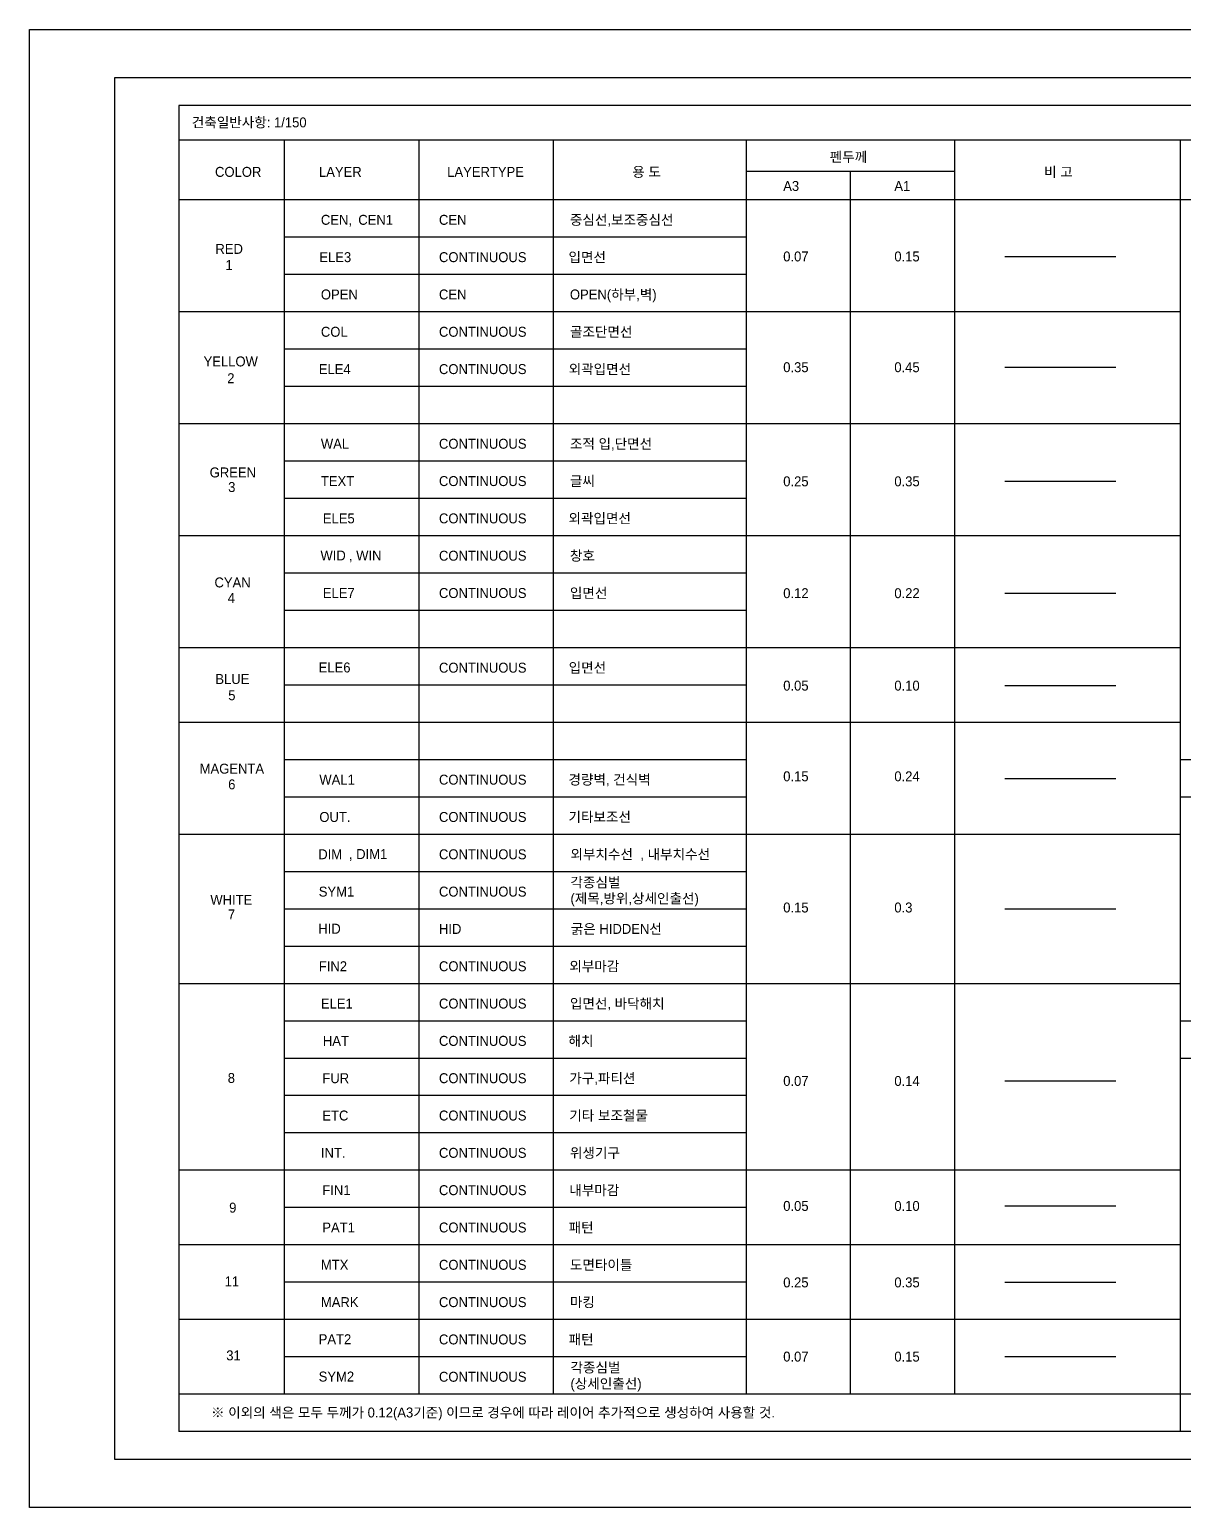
# Model space of a CAD drawing. Extents: x -25535497 to -25216507, y 8041684 to 8103002.
# Drawn here: x -25535497 to -25512318, y 8057869 to 8087569 of the extents above; entities that cross this region are included whole.
import ezdxf

# ---------------------------------------------------------------- set-up
doc = ezdxf.new("R2010")
doc.units = 0
doc.header["$MEASUREMENT"] = 0
for name, pattern in [('CEN', [62, 60, -1, 0, -1]), ('CENTER', [65, 60, -2, 1, -2]), ('HID', [2.3, 1.5, -0.8]), ('HONG', [9.5, 7, -1, 0.5, -1])]:
    doc.linetypes.add(name, pattern=pattern)
for name, color, linetype in [('CEN', 1, 'CEN'), ('CEN1', 1, 'CENTER'), ('COL', 2, 'Continuous'), ('DIM', 7, 'Continuous'), ('DIM1', 7, 'Continuous'), ('ELE1', 7, 'Continuous'), ('ELE10', 94, 'Continuous'), ('ELE3', 4, 'Continuous'), ('ELE4', 2, 'Continuous'), ('ELE5', 3, 'Continuous'), ('ELE6', 5, 'Continuous'), ('ELE7', 4, 'Continuous'), ('ETC', 8, 'Continuous'), ('FIN1', 9, 'Continuous'), ('FIN2', 7, 'Continuous'), ('FUR', 6, 'Continuous'), ('HAT', 8, 'Continuous'), ('HID', 7, 'HID'), ('INT', 8, 'Continuous'), ('MARK', 11, 'HONG'), ('MTX', 11, 'Continuous'), ('OPEN', 1, 'Continuous'), ('OUT.', 6, 'Continuous'), ('PAT1', 9, 'Continuous'), ('PAT2', 31, 'Continuous'), ('SYM', 7, 'Continuous'), ('SYM1', 7, 'Continuous'), ('SYM2', 31, 'Continuous'), ('text', 7, 'Continuous'), ('WAL', 2, 'Continuous'), ('WAL1', 3, 'Continuous'), ('WID', 4, 'Continuous'), ('WIN', 4, 'Continuous')]:
    doc.layers.add(name, color=color, linetype=linetype)
doc.styles.add('돋움', font='')
doc.styles.get('돋움').set_extended_font_data('Dotum')

# ---------------------------------------------------------------- blocks, each defined once
blk = doc.blocks.new('etc base')
for points in [[(-4131, 21746), (122019, 21746), (122019, -67354), (-4131, -67354)], [(107244, -64467), (1007, -64467), (1007, 18858), (107244, 18858)], [(1007, 18858), (119244, 18858), (119244, -64467), (1007, -64467)]]:
    blk.add_lwpolyline(points, close=True)

msp = doc.modelspace()

# ---------------------------------------------------------------- linework, layer by layer
at = {"layer": 'CEN'}
msp.add_line((-25515906.7, 8083011.3), (-25513677.9, 8083011.3), dxfattribs=at)
at = {"layer": 'COL'}
msp.add_line((-25515906.7, 8080785.6), (-25513677.9, 8080785.6), dxfattribs=at)
at = {"layer": 'DIM'}
msp.add_line((-25515906.7, 8069895.7), (-25513677.9, 8069895.7), dxfattribs=at)
at = {"layer": 'ELE3', "color": 6}
msp.add_line((-25515906.7, 8072520.4), (-25513677.9, 8072520.4), dxfattribs=at)
at = {"layer": 'ELE6'}
msp.add_line((-25515906.7, 8074386.4), (-25513677.9, 8074386.4), dxfattribs=at)
at = {"layer": 'HAT', "linetype": 'Continuous'}
msp.add_line((-25515906.7, 8066442), (-25513677.9, 8066442), dxfattribs=at)
at = {"layer": 'MTX'}
msp.add_line((-25515906.7, 8062393.3), (-25513677.9, 8062393.3), dxfattribs=at)
at = {"layer": 'PAT1'}
msp.add_line((-25515906.7, 8063929.9), (-25513677.9, 8063929.9), dxfattribs=at)
at = {"layer": 'PAT2'}
msp.add_line((-25515906.7, 8060902.6), (-25513677.9, 8060902.6), dxfattribs=at)
at = {"layer": 'SYM'}
for p, q in [((-25532498.4, 8086043.7), (-25532498.4, 8059394.3)), ((-25499658.9, 8085345), (-25532498.4, 8085345)), ((-25530379.6, 8085345), (-25530379.6, 8060144.3)), ((-25527680.3, 8085345), (-25527680.3, 8060144.3)), ((-25524981, 8085345), (-25524981, 8060144.3)), ((-25521103.5, 8085345), (-25521103.5, 8060144.3)), ((-25516915.4, 8085345), (-25516915.4, 8060144.3)), ((-25512375.6, 8059394.3), (-25512375.6, 8085345)), ((-25516915.4, 8084714.7), (-25521103.5, 8084714.7)), ((-25519009.5, 8084714.7), (-25519009.5, 8060144.3)), ((-25499658.9, 8084144.3), (-25532498.4, 8084144.3)), ((-25521103.5, 8083394.3), (-25530379.6, 8083394.3)), ((-25521103.5, 8082644.3), (-25530379.6, 8082644.3)), ((-25512375.6, 8081894.3), (-25532498.4, 8081894.3)), ((-25521103.5, 8081894.3), (-25530379.6, 8081894.3)), ((-25521103.5, 8081144.3), (-25530379.6, 8081144.3)), ((-25521103.5, 8080394.3), (-25530379.6, 8080394.3)), ((-25512375.6, 8079644.3), (-25532498.4, 8079644.3)), ((-25521103.5, 8078894.3), (-25530379.6, 8078894.3)), ((-25521103.5, 8078144.3), (-25530379.6, 8078144.3)), ((-25512375.6, 8077394.3), (-25532498.4, 8077394.3)), ((-25521103.5, 8076644.3), (-25530379.6, 8076644.3)), ((-25521103.5, 8075894.3), (-25530379.6, 8075894.3)), ((-25512375.6, 8075144.3), (-25532498.4, 8075144.3)), ((-25521103.5, 8074394.3), (-25530379.6, 8074394.3)), ((-25512375.6, 8073644.3), (-25532498.4, 8073644.3)), ((-25521103.5, 8072894.3), (-25530379.6, 8072894.3)), ((-25499658.9, 8072894.3), (-25512375.6, 8072894.3)), ((-25521103.5, 8072144.3), (-25530379.6, 8072144.3)), ((-25499658.9, 8072144.3), (-25512375.6, 8072144.3)), ((-25512375.6, 8071394.3), (-25532498.4, 8071394.3)), ((-25521103.5, 8070644.3), (-25530379.6, 8070644.3)), ((-25521103.5, 8069894.3), (-25530379.6, 8069894.3)), ((-25521103.5, 8069144.3), (-25530379.6, 8069144.3)), ((-25512375.6, 8068394.3), (-25532498.4, 8068394.3)), ((-25521103.5, 8067644.3), (-25530379.6, 8067644.3)), ((-25499658.9, 8067644.3), (-25512375.6, 8067644.3)), ((-25521103.5, 8066894.3), (-25530379.6, 8066894.3)), ((-25499658.9, 8066894.3), (-25512375.6, 8066894.3)), ((-25521103.5, 8066144.3), (-25530379.6, 8066144.3)), ((-25521103.5, 8065394.3), (-25530379.6, 8065394.3)), ((-25512375.6, 8064644.3), (-25532498.4, 8064644.3)), ((-25521103.5, 8063894.3), (-25530379.6, 8063894.3)), ((-25512375.6, 8063144.3), (-25532498.4, 8063144.3)), ((-25521103.5, 8062394.3), (-25530379.6, 8062394.3)), ((-25512375.6, 8061644.3), (-25532498.4, 8061644.3)), ((-25521103.5, 8060894.3), (-25530379.6, 8060894.3)), ((-25512375.6, 8060144.3), (-25532498.4, 8060144.3)), ((-25499658.9, 8060144.3), (-25512375.6, 8060144.3)), ((-25499658.9, 8059394.3), (-25532498.4, 8059394.3))]:
    msp.add_line(p, q, dxfattribs=at)
at = {"layer": 'SYM1', "linetype": 'Continuous', "ltscale": 10}
msp.add_lwpolyline([(-25499658.9, 8085345), (-25499658.9, 8086043.7), (-25532498.4, 8086043.7)], dxfattribs=at)
at = {"layer": 'text'}
msp.add_line((-25515906.7, 8078492.1), (-25513677.9, 8078492.1), dxfattribs=at)
at = {"layer": 'WID'}
msp.add_line((-25515906.7, 8076244.1), (-25513677.9, 8076244.1), dxfattribs=at)

# ---------------------------------------------------------------- block references
at = {"xscale": 0.3333333333333333, "yscale": 0.3333333333333333, "zscale": 0.3333333333333333}
msp.add_blockref('etc base', (-25534120.5, 8080320.5), dxfattribs=at)

# ---------------------------------------------------------------- texts
at = {"layer": 'CEN', "style": '돋움'}
for s, p in [('CEN,', (-25529644.9, 8083645.1)), ('CEN', (-25527273, 8083645.1)), ('중심선,보조중심선', (-25524642.2, 8083645.1)), ('RED', (-25531763.7, 8083061.1)), ('1', (-25531561.4, 8082738.4)), ('0.07', (-25520357.3, 8082909.3)), ('0.15', (-25518125.3, 8082909.3))]:
    msp.add_text(s, height=200, dxfattribs=at).set_placement(p)
at = {"layer": 'CEN1', "style": '돋움'}
msp.add_text('CEN1', height=200, dxfattribs=at).set_placement((-25528894, 8083645.1))
at = {"layer": 'COL', "style": '돋움'}
for s, p in [('COL', (-25529644.9, 8081395.1)), ('CONTINUOUS', (-25527273, 8081395.1)), ('골조단면선', (-25524642.2, 8081395.1)), ('YELLOW', (-25532001.4, 8080799.1)), ('0.35', (-25520357.3, 8080683.6)), ('0.45', (-25518125.3, 8080683.6)), ('2', (-25531526.4, 8080462.4))]:
    msp.add_text(s, height=200, dxfattribs=at).set_placement(p)
at = {"layer": 'DIM', "style": '돋움'}
for s, p in [('DIM', (-25529697.2, 8070895.1)), ('CONTINUOUS', (-25527273, 8070895.1)), ('외부치수선', (-25524631.3, 8070895.1)), ('WHITE', (-25531865.6, 8069979.3)), ('7', (-25531513.3, 8069686)), ('0.15', (-25520357.3, 8069825.7)), ('0.3', (-25518125.3, 8069825.7))]:
    msp.add_text(s, height=200, dxfattribs=at).set_placement(p)
at = {"layer": 'DIM1', "style": '돋움'}
for s, p in [(', DIM1', (-25529081.5, 8070899.4)), (', 내부치수선', (-25523227.5, 8070895.1))]:
    msp.add_text(s, height=200, dxfattribs=at).set_placement(p)
at = {"layer": 'ELE1', "style": '돋움'}
for s, p in [('ELE1', (-25529644.9, 8067895.1)), ('CONTINUOUS', (-25527273, 8067895.1)), ('입면선, 바닥해치', (-25524642.2, 8067895.1))]:
    msp.add_text(s, height=200, dxfattribs=at).set_placement(p)
at = {"layer": 'ELE10', "style": '돋움'}
msp.add_text('※ 이외의 색은 모두 두께가 0.12(A3기준) 이므로 경우에 따라 레이어 추가적으로 생성하여 사용할 것.', height=200, dxfattribs=at).set_placement((-25531852, 8059676.9))
at = {"layer": 'ELE3', "style": '돋움'}
for s, p in [('ELE3', (-25529676, 8082895.1)), ('CONTINUOUS', (-25527273, 8082895.1)), ('입면선', (-25524671.3, 8082895.1))]:
    msp.add_text(s, height=200, dxfattribs=at).set_placement(p)
at = {"layer": 'ELE3', "color": 6, "style": '돋움'}
for s, p in [('MAGENTA', (-25532080.1, 8072615.7)), ('6', (-25531507.7, 8072300.1)), ('0.15', (-25520357.3, 8072462.1)), ('0.24', (-25518125.3, 8072462.1))]:
    msp.add_text(s, height=200, dxfattribs=at).set_placement(p)
at = {"layer": 'ELE4', "style": '돋움'}
for s, p in [('ELE4', (-25529686.7, 8080645.1)), ('CONTINUOUS', (-25527273, 8080645.1)), ('외곽입면선', (-25524667.3, 8080645.1))]:
    msp.add_text(s, height=200, dxfattribs=at).set_placement(p)
at = {"layer": 'ELE5', "linetype": 'Continuous', "style": '돋움'}
for s, p in [('ELE5', (-25529605.9, 8077645.1)), ('CONTINUOUS', (-25527273, 8077645.1)), ('외곽입면선', (-25524671.3, 8077645.1))]:
    msp.add_text(s, height=200, dxfattribs=at).set_placement(p)
at = {"layer": 'ELE6', "style": '돋움'}
for s, p in [('ELE6', (-25529689.5, 8074649.4)), ('CONTINUOUS', (-25527273, 8074645.1)), ('입면선', (-25524667.3, 8074645.1)), ('BLUE', (-25531764.7, 8074417.4)), ('5', (-25531506.3, 8074091.1)), ('0.05', (-25520357.3, 8074284.4)), ('0.10', (-25518125.3, 8074284.4))]:
    msp.add_text(s, height=200, dxfattribs=at).set_placement(p)
at = {"layer": 'ELE7', "style": '돋움'}
for s, p in [('ELE7', (-25529605.9, 8076145.1)), ('CONTINUOUS', (-25527273, 8076145.1)), ('입면선', (-25524643.1, 8076145.1))]:
    msp.add_text(s, height=200, dxfattribs=at).set_placement(p)
at = {"layer": 'ETC', "linetype": 'Continuous', "style": '돋움'}
for s, p in [('ETC', (-25529615.4, 8065645.1)), ('CONTINUOUS', (-25527273, 8065645.1)), ('기타 보조철물', (-25524654.3, 8065645.1))]:
    msp.add_text(s, height=200, dxfattribs=at).set_placement(p)
at = {"layer": 'FIN1', "style": '돋움'}
for s, p in [('FIN1', (-25529616.7, 8064145.1)), ('CONTINUOUS', (-25527273, 8064145.1)), ('내부마감', (-25524654.3, 8064145.1)), ('9', (-25531487.6, 8063794.9))]:
    msp.add_text(s, height=200, dxfattribs=at).set_placement(p)
at = {"layer": 'FIN2', "style": '돋움'}
for s, p in [('FIN2', (-25529686.7, 8068645.1)), ('CONTINUOUS', (-25527273, 8068645.1)), ('외부마감', (-25524654.3, 8068645.1))]:
    msp.add_text(s, height=200, dxfattribs=at).set_placement(p)
at = {"layer": 'FUR', "linetype": 'Continuous', "style": '돋움'}
for s, p in [('FUR', (-25529615.4, 8066395.1)), ('CONTINUOUS', (-25527273, 8066395.1)), ('가구,파티션', (-25524654.3, 8066395.1))]:
    msp.add_text(s, height=200, dxfattribs=at).set_placement(p)
at = {"layer": 'HAT', "linetype": 'Continuous', "style": '돋움'}
for s, p in [('HAT', (-25529605.9, 8067145.1)), ('CONTINUOUS', (-25527273, 8067145.1)), ('해치', (-25524671.3, 8067145.1)), ('8', (-25531516.3, 8066399.7)), ('0.07', (-25520357.3, 8066340)), ('0.14', (-25518125.3, 8066340))]:
    msp.add_text(s, height=200, dxfattribs=at).set_placement(p)
at = {"layer": 'HID', "style": '돋움'}
for s, p in [('HID', (-25529696.4, 8069399.4)), ('HID', (-25527273, 8069395.1)), ('굵은 HIDDEN선', (-25524624.4, 8069395.1))]:
    msp.add_text(s, height=200, dxfattribs=at).set_placement(p)
at = {"layer": 'INT', "style": '돋움'}
for s, p in [('INT.', (-25529644.9, 8064895.1)), ('CONTINUOUS', (-25527273, 8064895.1)), ('위생기구', (-25524642.2, 8064895.1))]:
    msp.add_text(s, height=200, dxfattribs=at).set_placement(p)
at = {"layer": 'MARK', "style": '돋움'}
for s, p in [('0.25', (-25520357.3, 8062291.3)), ('0.35', (-25518125.3, 8062291.3)), ('MARK', (-25529644.9, 8061895.1)), ('CONTINUOUS', (-25527273, 8061895.1)), ('마킹', (-25524642.3, 8061895.1))]:
    msp.add_text(s, height=200, dxfattribs=at).set_placement(p)
at = {"layer": 'MTX', "style": '돋움'}
for s, p in [('건축일반사항: 1/150', (-25532238.1, 8085603.7)), ('펜두께', (-25519423.4, 8084908.2)), ('COLOR', (-25531771.4, 8084609)), ('LAYER', (-25529683.9, 8084609)), ('LAYERTYPE', (-25527107.6, 8084609)), ('용 도', (-25523389.9, 8084609)), ('비 고', (-25515116.5, 8084609)), ('A3', (-25520357.3, 8084325.9)), ('A1', (-25518125.3, 8084325.9)), ('MTX', (-25529644.9, 8062645.1)), ('CONTINUOUS', (-25527273, 8062645.1)), ('도면타이틀', (-25524642.3, 8062645.1)), ('11', (-25531578.6, 8062311.6))]:
    msp.add_text(s, height=200, dxfattribs=at).set_placement(p)
at = {"layer": 'OPEN', "style": '돋움'}
for s, p in [('OPEN', (-25529644.9, 8082145.1)), ('CEN', (-25527273, 8082145.1))]:
    msp.add_text(s, height=200, dxfattribs=at).set_placement(p)
at = {"layer": 'OPEN', "color": 1, "style": '돋움'}
msp.add_text('OPEN(하부,벽)', height=200, dxfattribs=at).set_placement((-25524642.2, 8082145.1))
at = {"layer": 'OUT.', "style": '돋움'}
for s, p in [('기타보조선', (-25524671.3, 8071645.1)), ('OUT.', (-25529676, 8071645.1)), ('CONTINUOUS', (-25527273, 8071645.1))]:
    msp.add_text(s, height=200, dxfattribs=at).set_placement(p)
at = {"layer": 'PAT1', "style": '돋움'}
for s, p in [('0.05', (-25520357.3, 8063827.9)), ('0.10', (-25518125.3, 8063827.9)), ('PAT1', (-25529616.7, 8063395.1)), ('CONTINUOUS', (-25527273, 8063395.1)), ('패턴', (-25524667.3, 8063395.1))]:
    msp.add_text(s, height=200, dxfattribs=at).set_placement(p)
at = {"layer": 'PAT2', "style": '돋움'}
for s, p in [('PAT2', (-25529689.5, 8061149.4)), ('CONTINUOUS', (-25527273, 8061145.1)), ('패턴', (-25524667.3, 8061145.1)), ('31', (-25531546, 8060825.3)), ('0.07', (-25520357.3, 8060800.5)), ('0.15', (-25518125.3, 8060800.5))]:
    msp.add_text(s, height=200, dxfattribs=at).set_placement(p)
at = {"layer": 'SYM', "style": '돋움'}
for s, p in [('각종심벌', (-25524631.3, 8070331.4)), ('SYM1', (-25529687.7, 8070145.1)), ('CONTINUOUS', (-25527273, 8070145.1)), ('(제목,방위,상세인출선)', (-25524631.3, 8070008.1))]:
    msp.add_text(s, height=200, dxfattribs=at).set_placement(p)
at = {"layer": 'SYM2', "style": '돋움'}
for s, p in [('SYM2', (-25529689.5, 8060399.4)), ('CONTINUOUS', (-25527273, 8060395.1)), ('각종심벌', (-25524631.3, 8060581.4)), ('(상세인출선)', (-25524631.3, 8060258.1))]:
    msp.add_text(s, height=200, dxfattribs=at).set_placement(p)
at = {"layer": 'text', "style": '돋움'}
for s, p in [('TEXT', (-25529644.9, 8078395.1)), ('CONTINUOUS', (-25527273, 8078395.1)), ('글씨', (-25524642.3, 8078395.1)), ('0.25', (-25520357.3, 8078390.1)), ('0.35', (-25518125.3, 8078390.1))]:
    msp.add_text(s, height=200, dxfattribs=at).set_placement(p)
at = {"layer": 'WAL', "style": '돋움'}
for s, p in [('WAL', (-25529644.9, 8079145.1)), ('CONTINUOUS', (-25527273, 8079145.1)), ('조적 입,단면선', (-25524642.2, 8079145.1)), ('GREEN', (-25531879.2, 8078568.7)), ('3', (-25531507.9, 8078275.4))]:
    msp.add_text(s, height=200, dxfattribs=at).set_placement(p)
at = {"layer": 'WAL1', "style": '돋움'}
for s, p in [('WAL1', (-25529676, 8072395.1)), ('CONTINUOUS', (-25527273, 8072395.1)), ('경량벽, 건식벽', (-25524671.3, 8072395.1))]:
    msp.add_text(s, height=200, dxfattribs=at).set_placement(p)
at = {"layer": 'WID', "style": '돋움'}
for s, p in [('WID', (-25529653.9, 8076899.4)), ('CONTINUOUS', (-25527273, 8076895.1)), ('창호', (-25524643.1, 8076895.1)), ('CYAN', (-25531782.6, 8076358.1)), ('0.12', (-25520357.3, 8076142.1)), ('0.22', (-25518125.3, 8076142.1)), ('4', (-25531516.6, 8076047.1))]:
    msp.add_text(s, height=200, dxfattribs=at).set_placement(p)
at = {"layer": 'WIN', "style": '돋움'}
msp.add_text(', WIN', height=200, dxfattribs=at).set_placement((-25529081.5, 8076899.4))

doc.saveas('drawing.dxf')
